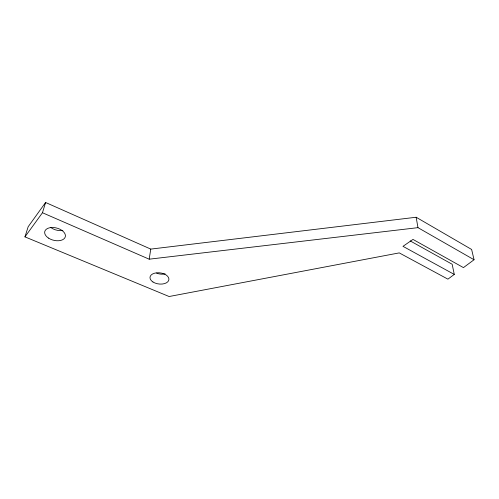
<?xml version="1.0" encoding="UTF-8"?>
<svg xmlns="http://www.w3.org/2000/svg" width="499" height="499" viewBox="0 0 499 499"><rect width="100%" height="100%" fill="white"/><g stroke="black" fill="none" stroke-linecap="round" stroke-linejoin="round"><path stroke-width="0.75" d="M24.95 236.869L42.465 212.742L149.176 259.187L150.773 249.101L416.154 217.246L471.63 249.469L474.05 259.748L463.452 267.614L412.972 239.408L402.986 246.344L454.277 274.425L447.909 279.153L399.25 252.893L169.111 296.518L24.95 236.869L28.169 226.733L45.596 202.482L150.773 249.101M42.465 212.742L45.596 202.482M149.176 259.187L417.969 227.656L474.05 259.748M410.215 240.923L452.163 264.245L454.277 274.425M416.154 217.246L417.969 227.656M62.862 230.413A10.46 6.337 14.5 0 1 50.611 227.344M165.144 273.864A9.419 5.639 7.5 0 1 156.567 273.14M48.528 238.104A10.598 6.306 14.2 0 0 65.307 236.751A10.598 6.306 14.2 0 0 51.278 227.532A10.598 6.306 14.2 0 0 48.528 238.104M152.962 281.991A9.531 5.601 7.3 0 0 168.681 280.482A9.531 5.601 7.3 0 0 156.698 272.81A9.531 5.601 7.3 0 0 152.962 281.991"/></g></svg>
